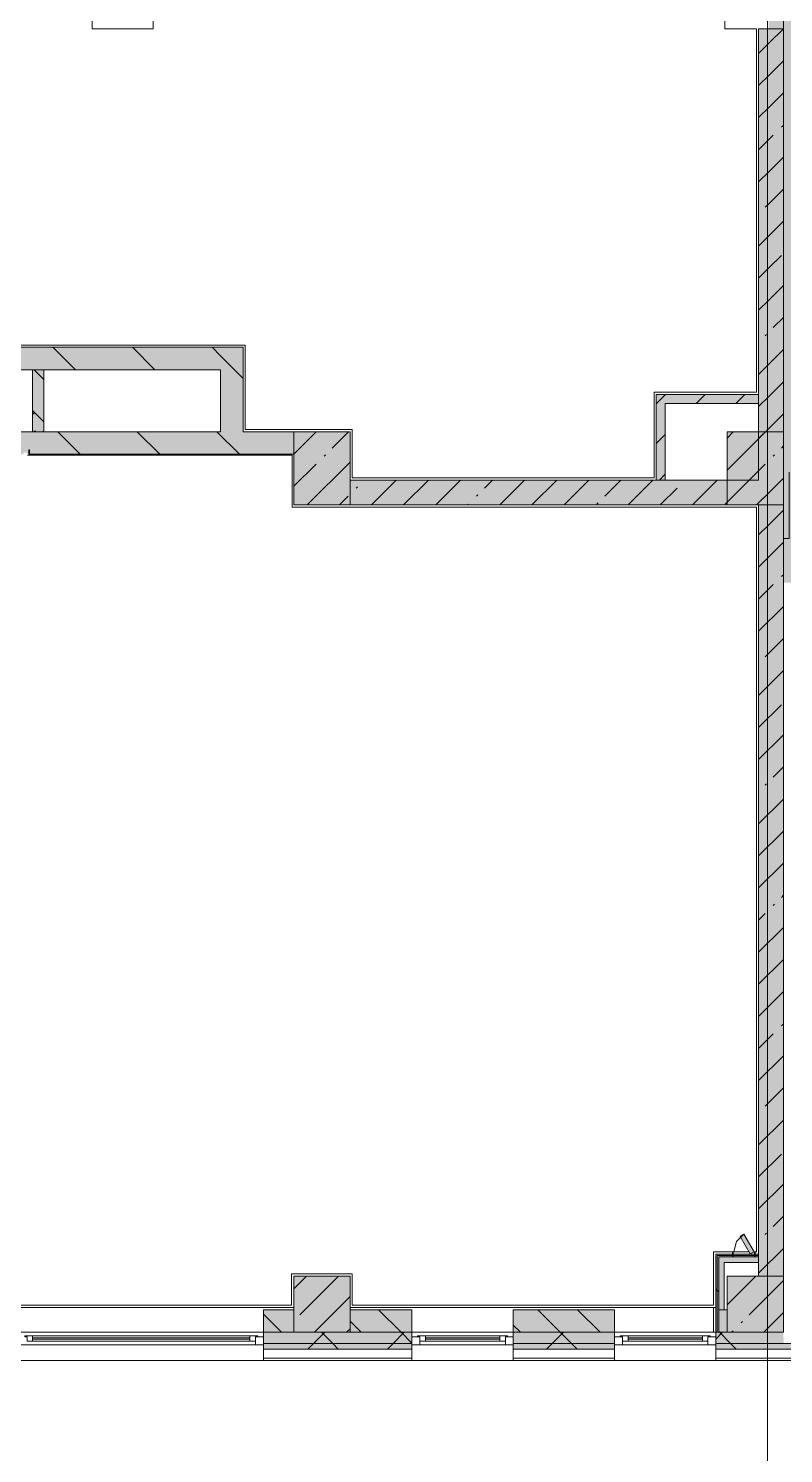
# Model space of a CAD drawing. Header units: millimetres. Extents: x -3817 to 677485, y -22715 to 103890.
# Drawn here: x 29549.1 to 29601.9, y 222.6 to 322.3 of the extents above; entities that cross this region are included whole.
import ezdxf

# ---------------------------------------------------------------- set-up
doc = ezdxf.new("R2010")
doc.units = ezdxf.units.MM
doc.layers.add('PDF _Геометрия', color=7, linetype='Continuous', true_color=0x1d1d1d)
doc.layers.add('PDF _Сплошная заливка', color=7, linetype='Continuous', true_color=0xffffff)

msp = doc.modelspace()

# ---------------------------------------------------------------- hatches: boundary and pattern name
at = {"layer": 'PDF _Сплошная заливка', "true_color": 0xd9d9d9, "transparency": 33554559}
for points in [[(29921.04, 201.109), (29921.04, 372.26), (29669.868, 372.325), (29669.868, 418.715), (29600.87, 418.715), (29600.87, 283.518), (29637.404, 283.518), (29637.404, 201.109), (29911.289, 201.109)], [(29600.87, 283.518), (29601.894, 283.518), (29601.894, 322.27), (29600.87, 322.27), (29600.87, 293.083)]]:
    msp.add_hatch(color=254, dxfattribs=at).paths.add_polyline_path(points)
at = {"layer": 'PDF _Сплошная заливка', "transparency": 33554559}
for points in [[(29600.162, 235.029), (29601.894, 235.029), (29601.894, 283.518), (29600.87, 283.518), (29600.87, 322.27), (29600.162, 322.27), (29600.162, 235.853)], [(29562.525, 298.413), (29562.525, 299.987), (29514.023, 299.987), (29514.023, 298.413), (29558.945, 298.413)], [(29592.997, 290.696), (29593.626, 290.696), (29593.626, 296.68), (29592.997, 296.68), (29592.997, 293.083)], [(29567.643, 292.507), (29567.643, 294.082), (29533.235, 294.082), (29533.235, 292.507), (29548.702, 292.507), (29548.792, 292.665), (29549.144, 292.507), (29558.945, 292.507)], [(29588.307, 288.964), (29600.162, 288.964), (29600.162, 290.696), (29571.58, 290.696), (29571.58, 288.964)], [(29597.17, 231.092), (29597.268, 231.092), (29597.268, 236.466), (29597.17, 236.564), (29597.17, 231.45)], [(29597.76, 236.466), (29600.162, 236.466), (29600.162, 236.564), (29597.268, 236.564), (29597.366, 236.466)], [(29597.268, 231.092), (29597.366, 231.092), (29597.366, 236.368), (29597.268, 236.466), (29597.268, 231.45)], [(29597.76, 236.368), (29600.162, 236.368), (29600.162, 236.466), (29597.366, 236.466), (29597.366, 236.368)], [(29597.957, 231.092), (29601.894, 231.092), (29601.894, 235.029), (29597.957, 235.029), (29597.957, 231.45)]]:
    msp.add_hatch(color=256, dxfattribs=at).paths.add_polyline_path(points)
h = msp.add_hatch(color=256, dxfattribs=at)
h.paths.add_polyline_path([(29575.911, 231.092), (29575.911, 232.667), (29571.58, 232.667), (29571.58, 231.092), (29573.626, 231.092)], flags=0)
h.paths.add_polyline_path([(29541.896, 231.092), (29541.896, 232.667), (29533.235, 232.667), (29533.235, 231.092), (29536.924, 231.092)], flags=0)
h.paths.add_polyline_path([(29567.643, 231.092), (29567.643, 232.667), (29565.517, 232.667), (29565.517, 231.092)], flags=0)
h.paths.add_polyline_path([(29582.997, 231.092), (29590.083, 231.092), (29590.083, 232.667), (29582.997, 232.667)], flags=0)
h.paths.add_polyline_path([(29597.366, 231.092), (29597.957, 231.092), (29597.957, 232.667), (29597.366, 232.667), (29597.366, 231.45)], flags=0)
h = msp.add_hatch(color=256, dxfattribs=at)
h.paths.add_polyline_path([(29597.17, 230.305), (29601.906, 230.305), (29601.894, 231.092), (29597.17, 231.092)], flags=0)
h.paths.add_polyline_path([(29582.997, 230.305), (29590.083, 230.305), (29590.083, 231.092), (29582.997, 231.092)], flags=0)
h.paths.add_polyline_path([(29575.911, 230.305), (29575.911, 231.092), (29565.517, 231.092), (29565.517, 230.305), (29573.626, 230.305)], flags=0)
h.paths.add_polyline_path([(29533.235, 230.305), (29541.896, 230.305), (29541.896, 231.092), (29531.03, 231.092), (29531.03, 230.305)], flags=0)
h = msp.add_hatch(color=256, dxfattribs=at)
h.paths.add_polyline_path([(29602.694, 229.911), (29602.694, 230.305), (29597.17, 230.305), (29597.17, 229.911), (29601.906, 229.911)], flags=0)
h.paths.add_polyline_path([(29590.083, 229.911), (29590.083, 230.305), (29582.997, 230.305), (29582.997, 229.911), (29588.307, 229.911)], flags=0)
h.paths.add_polyline_path([(29531.03, 229.911), (29541.896, 229.911), (29541.896, 230.305), (29531.03, 230.305)], flags=0)
h.paths.add_polyline_path([(29573.626, 229.911), (29575.911, 229.911), (29575.911, 230.305), (29565.517, 230.305), (29565.517, 229.911)], flags=0)

# ---------------------------------------------------------------- linework, layer by layer
at = {"layer": 'PDF _Геометрия', "color": 253, "lineweight": 9, "true_color": 0xaaaaaa}
for points in [[(29600.792, 188.131), (29600.792, 281.713), (29600.792, 282.113), (29600.792, 375.694)], [(29557.801, 325.128), (29557.801, 322.27), (29553.549, 322.27), (29553.549, 325.128)], [(29553.549, 325.128), (29553.549, 322.27), (29557.801, 322.27), (29557.801, 325.128)], [(29597.8, 325.128), (29597.8, 322.27), (29600.004, 322.27), (29597.8, 322.27), (29597.8, 325.128)], [(29513.866, 296.342), (29513.866, 300.145), (29564.25, 300.145), (29564.25, 294.239), (29571.737, 294.239), (29571.737, 290.862), (29592.843, 290.862), (29592.843, 296.838), (29600.004, 296.838), (29600.004, 322.27), (29600.004, 296.838), (29592.843, 296.838), (29592.843, 290.862), (29571.737, 290.862), (29571.737, 294.239), (29564.25, 294.239), (29564.25, 300.145), (29513.866, 300.145), (29513.866, 296.838)], [(29533.235, 235.029), (29533.235, 235.186), (29531.196, 235.186), (29531.196, 274.791), (29531.196, 235.186), (29533.235, 235.186), (29533.235, 232.99), (29567.486, 232.99), (29567.486, 235.186), (29571.737, 235.186), (29571.737, 232.982), (29597.012, 232.982), (29597.012, 236.722), (29599.48, 236.722), (29597.012, 236.722), (29597.012, 232.982), (29571.737, 232.982), (29571.737, 235.186), (29567.486, 235.186), (29567.486, 232.99), (29533.235, 232.99)], [(29598.421, 236.73), (29598.611, 237.438), (29599.13, 237.957)]]:
    msp.add_lwpolyline(points, dxfattribs=at)
at = {"layer": 'PDF _Геометрия', "color": 9, "lineweight": 9, "true_color": 0xb7b7b7}
msp.add_lwpolyline([(29601.894, 293.083), (29601.894, 353.686), (29601.894, 322.427), (29601.894, 294.082), (29601.894, 288.964), (29601.894, 286.602), (29601.894, 288.964)], dxfattribs=at)
at = {"layer": 'PDF _Геометрия', "color": 8, "lineweight": 9, "true_color": 0x737373}
for points in [[(29601.894, 325.419), (29601.894, 322.427), (29601.894, 318.884)], [(29600.87, 321.246), (29601.894, 322.27)], [(29600.87, 322.27), (29601.894, 322.27), (29601.894, 283.518), (29601.894, 285.358), (29601.894, 286.602), (29602.288, 286.602), (29602.288, 291.243)], [(29600.87, 319.001), (29601.894, 320.025)], [(29600.87, 316.756), (29601.894, 317.78)], [(29601.894, 316.522), (29601.894, 312.585)], [(29601.749, 315.39), (29601.842, 315.483)], [(29600.87, 314.511), (29601.188, 314.828)], [(29600.87, 312.266), (29601.894, 313.29)], [(29600.87, 310.021), (29601.894, 311.045)], [(29601.894, 310.223), (29601.894, 306.286)], [(29600.87, 307.776), (29601.894, 308.8)], [(29600.87, 305.531), (29601.749, 306.41)], [(29600.87, 303.286), (29601.894, 304.31)], [(29601.894, 303.924), (29601.894, 299.987)], [(29601.188, 301.358), (29601.894, 302.065)], [(29600.87, 298.796), (29601.894, 299.82)], [(29600.87, 296.551), (29601.894, 297.575)], [(29601.894, 297.625), (29601.894, 294.082)], [(29600.87, 294.306), (29601.894, 295.33)], [(29600.87, 288.964), (29601.894, 288.964), (29601.894, 294.082), (29600.87, 294.082)], [(29600.87, 287.571), (29601.894, 288.595)], [(29601.894, 288.964), (29601.894, 286.602)], [(29600.87, 285.326), (29601.894, 286.35)], [(29601.749, 283.96), (29601.842, 284.053)]]:
    msp.add_lwpolyline(points, dxfattribs=at)
at = {"layer": 'PDF _Геометрия', "color": 7, "lineweight": 9}
for points in [[(29600.162, 296.05), (29600.162, 290.696), (29593.626, 290.696), (29593.626, 296.05), (29600.162, 296.05), (29600.162, 296.68), (29600.162, 322.27), (29600.87, 322.27)], [(29600.162, 320.537), (29600.87, 321.246)], [(29600.162, 318.292), (29600.87, 319.001)], [(29600.162, 316.047), (29600.87, 316.756)], [(29600.162, 313.803), (29600.87, 314.511)], [(29600.162, 311.558), (29600.87, 312.266)], [(29600.626, 309.777), (29600.87, 310.021)], [(29600.162, 307.068), (29600.87, 307.776)], [(29600.162, 304.823), (29600.87, 305.531)], [(29600.162, 302.578), (29600.87, 303.286)], [(29600.626, 300.797), (29600.72, 300.891)], [(29549.144, 292.507), (29567.643, 292.507), (29567.643, 294.082), (29564.1, 294.082), (29564.1, 299.987), (29562.525, 299.987), (29514.023, 299.987), (29514.023, 298.413), (29514.023, 296.838), (29513.866, 296.838), (29513.866, 295.263), (29514.023, 295.263), (29514.023, 292.901), (29515.598, 292.901), (29515.598, 298.413), (29529.298, 298.413), (29529.298, 294.082), (29529.298, 292.507)], [(29552.365, 298.413), (29550.791, 299.987)], [(29557.933, 298.413), (29556.358, 299.987)], [(29564.1, 297.813), (29562.525, 299.388), (29561.926, 299.987)], [(29600.162, 298.088), (29600.87, 298.796)], [(29600.162, 296.68), (29593.626, 296.68), (29592.997, 296.68), (29592.997, 290.696), (29571.58, 290.696), (29571.58, 288.964), (29600.162, 288.964), (29600.162, 236.564), (29600.162, 236.466)], [(29592.997, 296.04), (29593.626, 296.67), (29593.637, 296.68)], [(29595.791, 296.05), (29596.421, 296.68)], [(29598.575, 296.05), (29599.205, 296.68)], [(29600.162, 295.843), (29600.87, 296.551)], [(29552.703, 292.507), (29551.128, 294.082)], [(29558.271, 292.507), (29556.696, 294.082)], [(29563.838, 292.507), (29562.264, 294.082)], [(29567.643, 292.509), (29569.216, 294.082)], [(29570.319, 292.94), (29571.461, 294.082)], [(29597.957, 291.393), (29600.646, 294.082)], [(29600.87, 294.082), (29597.957, 294.082), (29597.957, 288.964), (29600.87, 288.964)], [(29597.957, 293.638), (29598.381, 294.062)], [(29600.162, 293.598), (29600.87, 294.306)], [(29592.997, 293.256), (29593.626, 293.886)], [(29569.758, 292.378), (29569.851, 292.472)], [(29567.643, 290.264), (29569.197, 291.817)], [(29568.588, 288.964), (29571.58, 291.956)], [(29593.221, 290.696), (29593.626, 291.102)], [(29597.957, 289.148), (29600.626, 291.817), (29600.162, 291.353)], [(29572.003, 290.133), (29572.096, 290.227)], [(29572.564, 290.695), (29572.566, 290.696)], [(29573.078, 288.964), (29574.811, 290.696)], [(29575.323, 288.964), (29577.056, 290.696)], [(29577.568, 288.964), (29579.3, 290.696)], [(29580.983, 290.133), (29581.545, 290.696)], [(29582.058, 288.964), (29583.79, 290.696)], [(29584.303, 288.964), (29586.034, 290.695)], [(29586.548, 288.964), (29588.28, 290.696)], [(29589.401, 289.572), (29590.525, 290.696)], [(29591.038, 288.964), (29592.77, 290.696)], [(29592.997, 290.696), (29593.626, 290.696)], [(29593.283, 288.964), (29594.453, 290.133)], [(29595.014, 290.695), (29595.015, 290.696)], [(29595.528, 288.964), (29597.26, 290.696)], [(29597.82, 289.011), (29599.505, 290.696)], [(29570.833, 288.964), (29571.441, 289.572)], [(29580.421, 289.572), (29580.515, 289.666)], [(29588.84, 289.011), (29588.933, 289.104)], [(29579.813, 288.964), (29579.86, 289.011)], [(29600.162, 286.863), (29600.87, 287.571)], [(29600.162, 284.618), (29600.87, 285.326)], [(29601.906, 283.518), (29601.906, 231.092), (29601.343, 231.092), (29597.17, 231.092), (29597.17, 229.124), (29601.906, 229.124), (29603.717, 229.124), (29603.875, 229.124), (29603.875, 283.518)], [(29603.717, 283.518), (29603.717, 229.281), (29603.088, 229.281), (29601.906, 229.281), (29597.17, 229.281)], [(29603.088, 283.518), (29603.088, 229.911), (29602.694, 229.911), (29601.906, 229.911), (29597.17, 229.911)], [(29602.694, 283.518), (29602.694, 230.305), (29601.906, 230.305), (29597.17, 230.305)], [(29601.894, 280.533), (29601.894, 283.518), (29601.894, 235.029), (29600.162, 235.029), (29600.162, 235.974)], [(29600.162, 282.373), (29601.188, 283.399)], [(29600.162, 280.128), (29601.894, 281.86)], [(29600.626, 278.347), (29601.894, 279.615)], [(29601.894, 274.234), (29601.894, 278.17)], [(29600.162, 275.638), (29601.894, 277.37)], [(29600.162, 273.393), (29601.749, 274.98)], [(29600.162, 271.148), (29601.894, 272.88)], [(29601.894, 267.935), (29601.894, 271.871)], [(29601.188, 269.929), (29601.894, 270.635)], [(29600.626, 269.367), (29600.72, 269.461)], [(29600.162, 266.658), (29601.894, 268.39)], [(29600.162, 264.413), (29601.894, 266.145)], [(29601.894, 261.636), (29601.894, 265.572)], [(29600.162, 262.168), (29601.894, 263.9)], [(29601.749, 261.51), (29601.894, 261.655)], [(29600.162, 259.923), (29600.626, 260.387)], [(29601.188, 260.949), (29601.281, 261.042)], [(29600.162, 257.678), (29601.894, 259.41)], [(29601.894, 255.337), (29601.894, 259.273)], [(29600.162, 255.433), (29601.894, 257.165)], [(29600.162, 253.188), (29601.894, 254.92)], [(29601.749, 252.53), (29601.842, 252.623)], [(29601.894, 249.038), (29601.894, 252.975)], [(29600.162, 250.943), (29601.188, 251.969)], [(29600.162, 248.698), (29601.894, 250.43)], [(29600.626, 246.918), (29601.894, 248.185)], [(29601.894, 242.739), (29601.894, 246.676)], [(29600.162, 244.208), (29601.894, 245.94)], [(29600.162, 241.963), (29601.749, 243.55)], [(29600.162, 239.718), (29601.894, 241.45)], [(29601.894, 236.44), (29601.894, 240.377)], [(29601.188, 238.499), (29601.894, 239.205)], [(29600.626, 237.938), (29600.72, 238.031)], [(29600.162, 236.564), (29597.76, 236.564), (29597.268, 236.564), (29597.17, 236.564), (29597.17, 232.667)], [(29600.162, 236.368), (29600.162, 236.466), (29597.76, 236.466), (29597.366, 236.466), (29597.268, 236.466), (29597.268, 232.667), (29597.268, 231.092)], [(29597.957, 232.667), (29597.76, 232.667), (29597.76, 235.974), (29600.162, 235.974), (29600.162, 236.368), (29597.76, 236.368), (29597.366, 236.368), (29597.366, 232.667), (29597.76, 232.667)], [(29600.162, 235.228), (29601.894, 236.96)], [(29567.643, 234.139), (29568.533, 235.029)], [(29568.074, 232.325), (29570.778, 235.029)], [(29597.957, 233.023), (29599.963, 235.029)], [(29599.504, 232.325), (29601.894, 234.715)], [(29569.086, 231.092), (29571.58, 233.586)], [(29597.366, 233.925), (29597.268, 234.023), (29597.17, 234.122)], [(29601.894, 231.092), (29601.894, 234.078)], [(29533.235, 232.667), (29541.896, 232.667), (29541.896, 231.092), (29541.896, 229.124), (29565.517, 229.124), (29565.517, 231.092), (29541.896, 231.092), (29541.896, 229.124), (29532.274, 229.124), (29532.235, 229.124)], [(29567.643, 232.667), (29565.517, 232.667), (29565.517, 231.092), (29575.911, 231.092), (29575.911, 232.667), (29571.58, 232.667)], [(29566.794, 231.092), (29565.517, 232.369)], [(29575.911, 230.327), (29575.145, 231.092), (29573.571, 232.667)], [(29587.462, 229.911), (29587.068, 230.305), (29586.28, 231.092), (29584.706, 232.667)], [(29589.064, 231.092), (29587.49, 232.667)], [(29597.012, 231.092), (29597.012, 232.824), (29597.012, 231.092), (29590.083, 231.092)], [(29597.17, 231.45), (29597.17, 232.667), (29597.17, 232.824), (29597.17, 232.667), (29597.17, 231.092)], [(29597.366, 232.667), (29597.366, 231.092), (29601.343, 231.092)], [(29600.516, 231.092), (29601.894, 232.47)], [(29571.331, 231.092), (29571.58, 231.341)], [(29572.362, 231.092), (29571.58, 231.874)], [(29583.497, 231.092), (29582.997, 231.592)], [(29598.943, 231.764), (29599.036, 231.857)], [(29565.517, 231.092), (29541.896, 231.092)], [(29548.825, 230.856), (29565.124, 230.856)], [(29549.376, 230.856), (29549.376, 230.462)], [(29549.376, 230.698), (29564.572, 230.698)], [(29564.572, 230.62), (29549.376, 230.62)], [(29564.572, 230.856), (29564.572, 230.462)], [(29565.517, 230.777), (29564.966, 230.777)], [(29565.517, 230.305), (29575.911, 230.305)], [(29568.625, 229.911), (29569.018, 230.305), (29569.806, 231.092)], [(29570.759, 229.911), (29570.365, 230.305), (29569.578, 231.092)], [(29574.192, 229.911), (29574.586, 230.305), (29575.373, 231.092)], [(29582.997, 231.092), (29575.911, 231.092)], [(29576.462, 230.777), (29575.911, 230.777)], [(29576.304, 230.856), (29582.603, 230.856)], [(29576.855, 230.856), (29576.855, 230.462)], [(29576.855, 230.698), (29582.052, 230.698)], [(29582.052, 230.62), (29576.855, 230.62)], [(29582.052, 230.856), (29582.052, 230.462)], [(29582.997, 230.777), (29582.446, 230.777)], [(29582.997, 230.305), (29590.083, 230.305)], [(29585.327, 229.911), (29585.721, 230.305), (29586.508, 231.092)], [(29590.634, 230.777), (29590.083, 230.777)], [(29590.477, 230.856), (29596.776, 230.856)], [(29591.028, 230.856), (29591.028, 230.462)], [(29591.028, 230.698), (29596.225, 230.698)], [(29596.225, 230.62), (29591.028, 230.62)], [(29596.225, 230.856), (29596.225, 230.462)], [(29597.17, 230.777), (29596.618, 230.777)], [(29597.17, 230.618), (29597.643, 231.092)], [(29598.597, 229.911), (29598.203, 230.305), (29597.416, 231.092), (29597.366, 231.141)], [(29598.271, 231.092), (29598.381, 231.203)], [(29541.896, 230.226), (29565.517, 230.226)], [(29565.517, 229.911), (29575.911, 229.911)], [(29565.517, 229.281), (29575.911, 229.281)], [(29575.911, 230.226), (29582.997, 230.226)], [(29582.997, 229.911), (29590.083, 229.911)], [(29582.997, 229.281), (29590.083, 229.281)], [(29590.083, 230.226), (29597.17, 230.226)], [(29553.305, 229.124), (29549.368, 229.124)], [(29559.604, 229.124), (29555.667, 229.124)], [(29565.903, 229.124), (29561.966, 229.124)], [(29563.155, 229.124), (29565.517, 229.124), (29563.155, 229.124)], [(29572.202, 229.124), (29568.265, 229.124)], [(29578.501, 229.124), (29574.564, 229.124)], [(29584.8, 229.124), (29580.863, 229.124)], [(29591.099, 229.124), (29587.162, 229.124)], [(29597.398, 229.124), (29593.461, 229.124)], [(29594.178, 229.124), (29597.327, 229.124), (29594.178, 229.124)], [(29603.862, 229.124), (29601.894, 229.124), (29599.76, 229.124)]]:
    msp.add_lwpolyline(points, dxfattribs=at)
for points in [[(29562.525, 294.082), (29549.144, 294.082), (29545.994, 294.082), (29543.475, 294.082), (29543.475, 298.413), (29562.525, 298.413)], [(29550.16, 294.082), (29550.16, 298.413), (29549.372, 298.413), (29549.372, 294.082)], [(29571.58, 288.964), (29571.58, 294.082), (29567.643, 294.082), (29567.643, 288.964)], [(29600.87, 289.816), (29600.018, 288.964), (29600.162, 289.108)], [(29571.58, 235.029), (29567.643, 235.029), (29567.643, 231.092), (29571.58, 231.092)], [(29601.894, 235.029), (29597.957, 235.029), (29597.957, 231.092), (29601.894, 231.092)], [(29533.392, 232.824), (29567.643, 232.824)], [(29597.17, 232.824), (29571.58, 232.824), (29571.737, 232.824), (29597.012, 232.824)], [(29590.083, 231.092), (29590.083, 232.667), (29582.997, 232.667), (29582.997, 231.092)], [(29565.124, 230.856), (29548.825, 230.856), (29548.825, 230.777), (29548.982, 230.777), (29548.982, 230.462), (29564.966, 230.462), (29564.966, 230.777), (29565.124, 230.777)], [(29564.966, 230.226), (29564.966, 230.777), (29565.517, 230.777), (29565.517, 230.226)], [(29565.517, 231.092), (29565.517, 229.124), (29575.911, 229.124), (29575.911, 231.092)], [(29575.911, 229.124), (29575.911, 231.092), (29582.997, 231.092), (29582.997, 229.124)], [(29575.911, 230.226), (29575.911, 230.777), (29576.462, 230.777), (29576.462, 230.226)], [(29582.603, 230.856), (29576.304, 230.856), (29576.304, 230.777), (29576.462, 230.777), (29576.462, 230.462), (29582.446, 230.462), (29582.446, 230.777), (29582.603, 230.777)], [(29582.446, 230.226), (29582.446, 230.777), (29582.997, 230.777), (29582.997, 230.226)], [(29582.997, 231.092), (29582.997, 229.124), (29590.083, 229.124), (29590.083, 231.092)], [(29590.083, 229.124), (29590.083, 231.092), (29597.17, 231.092), (29597.17, 229.124)], [(29590.083, 230.226), (29590.083, 230.777), (29590.634, 230.777), (29590.634, 230.226)], [(29596.776, 230.856), (29590.477, 230.856), (29590.477, 230.777), (29590.634, 230.777), (29590.634, 230.462), (29596.618, 230.462), (29596.618, 230.777), (29596.776, 230.777)], [(29596.618, 230.226), (29596.618, 230.777), (29597.17, 230.777), (29597.17, 230.226)], [(29558.431, 229.124), (29560.793, 229.124)], [(29576.068, 229.124), (29579.218, 229.124)], [(29581.58, 229.124), (29585.517, 229.124)], [(29587.879, 229.124), (29591.815, 229.124)]]:
    msp.add_lwpolyline(points, close=True, dxfattribs=at)
at = {"layer": 'PDF _Геометрия', "color": 8, "lineweight": 9, "true_color": 0x787878}
for points in [[(29550.16, 297.736), (29549.483, 298.413)], [(29550.16, 294.768), (29549.372, 295.555)], [(29549.381, 295.397), (29549.478, 295.307)], [(29549.461, 294.111), (29549.592, 294.128)], [(29550.022, 294.082), (29550.16, 294.135)]]:
    msp.add_lwpolyline(points, dxfattribs=at)
at = {"layer": 'PDF _Геометрия', "color": 8, "lineweight": 9, "true_color": 0x737373}
for points in [[(29601.894, 293.085), (29601.749, 292.94)], [(29601.281, 292.472), (29601.188, 292.378)], [(29601.894, 290.84), (29600.87, 289.816)]]:
    msp.add_lwpolyline(points, close=True, dxfattribs=at)
at = {"layer": 'PDF _Геометрия', "color": 253, "lineweight": 9, "true_color": 0xaaaaaa}
for points in [[(29549.02, 292.429), (29567.533, 292.429), (29567.533, 288.799), (29600.004, 288.799), (29600.004, 236.722), (29599.825, 236.722), (29600.004, 236.722), (29600.004, 288.799), (29567.533, 288.799), (29567.533, 292.429)], [(29549.105, 292.822), (29549.105, 292.507), (29549.144, 292.507), (29549.144, 292.822)], [(29599.13, 237.957), (29598.857, 237.8), (29599.566, 236.572), (29599.839, 236.73)], [(29598.382, 236.415), (29598.382, 236.73), (29598.343, 236.73), (29598.343, 236.415)], [(29599.878, 236.415), (29599.917, 236.415), (29599.917, 236.73), (29599.878, 236.73)]]:
    msp.add_lwpolyline(points, close=True, dxfattribs=at)
at = {"layer": 'PDF _Сплошная заливка', "lineweight": 60, "transparency": 33554559}
for points in [[(29564.1, 294.082), (29564.1, 299.987), (29562.525, 294.082), (29562.525, 299.987)], [(29550.16, 294.082), (29550.16, 298.413), (29549.372, 294.082), (29549.372, 298.413)], [(29600.162, 296.05), (29600.162, 296.68), (29593.626, 296.05), (29593.626, 296.68)], [(29571.58, 288.964), (29571.58, 294.082), (29567.643, 288.964), (29567.643, 294.082)], [(29600.87, 288.964), (29600.87, 294.082), (29597.957, 288.964), (29597.957, 294.082)], [(29571.58, 231.092), (29571.58, 235.029), (29567.643, 231.092), (29567.643, 235.029)]]:
    msp.add_solid(points, dxfattribs=at)
at = {"layer": 'PDF _Сплошная заливка', "color": 254, "lineweight": 60, "true_color": 0xd9d9d9, "transparency": 33554559}
msp.add_solid([(29601.894, 288.964), (29601.894, 294.082), (29600.87, 288.964), (29600.87, 294.082)], dxfattribs=at)
at = {"layer": 'PDF _Сплошная заливка', "color": 254, "lineweight": 60, "true_color": 0xe2e2e2, "transparency": 33554559}
msp.add_solid([(29599.566, 236.572), (29599.839, 236.73), (29598.857, 237.8), (29599.13, 237.957)], dxfattribs=at)
at = {"layer": 'PDF _Сплошная заливка', "color": 254, "lineweight": 60, "true_color": 0xe7e7e7, "transparency": 33554559}
for points in [[(29597.76, 232.667), (29597.76, 236.368), (29597.366, 232.667), (29597.366, 236.368)], [(29600.162, 235.974), (29600.162, 236.368), (29597.76, 235.974), (29597.76, 236.368)]]:
    msp.add_solid(points, dxfattribs=at)

doc.saveas('drawing.dxf')
